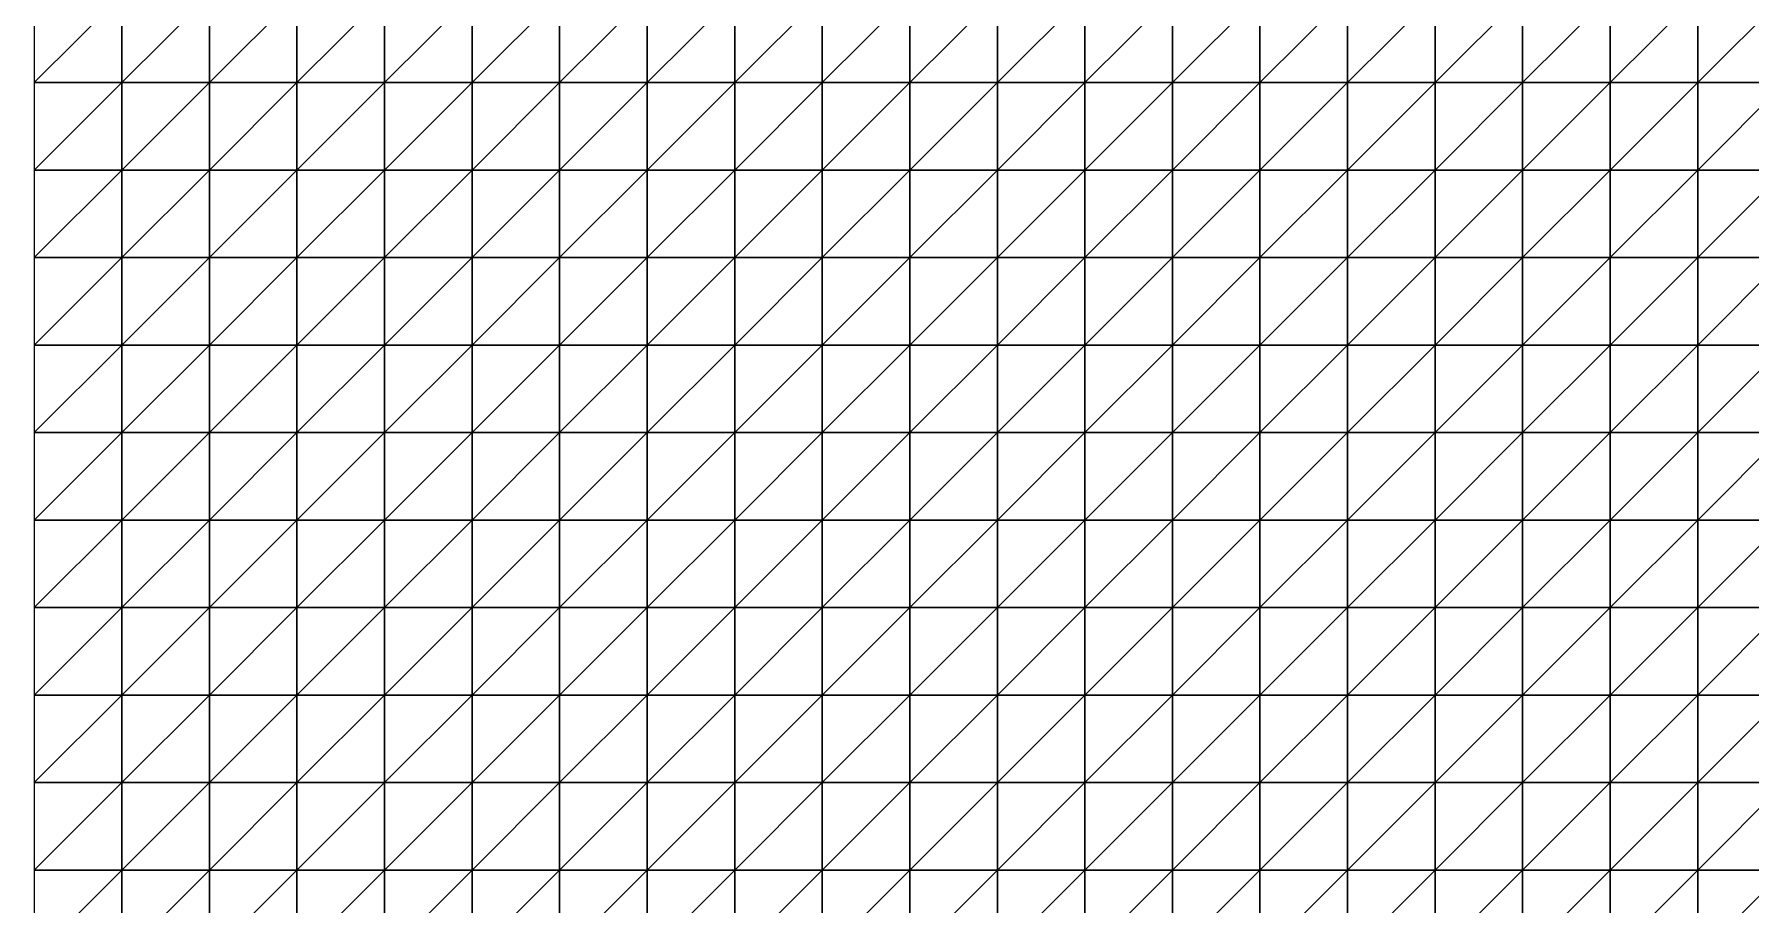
# Model space of a CAD drawing. Header units: metres. Extents: x 351000 to 353000, y 7455000 to 7457000.
# Drawn here: x 351000 to 351490.1, y 7455490.1 to 7455738.8 of the extents above; entities that cross this region are included whole.
import ezdxf

# ---------------------------------------------------------------- set-up
doc = ezdxf.new("R2010")
doc.units = ezdxf.units.M

msp = doc.modelspace()

# ---------------------------------------------------------------- linework, layer by layer
at = {"layer": 'BASE_OF_LEACHED_CAP_BOLC'}
for points in [[(351000, 7455725, 1183.11), (351025, 7455725, 1186.06), (351025, 7455750, 1187.17)], [(351000, 7455725, 1183.11), (351025, 7455750, 1187.17), (351000, 7455750, 1185.57)], [(351025, 7455725, 1186.06), (351050, 7455725, 1191.95), (351050, 7455750, 1191.93)], [(351025, 7455725, 1186.06), (351050, 7455750, 1191.93), (351025, 7455750, 1187.17)], [(351050, 7455725, 1191.95), (351075, 7455725, 1199.55), (351075, 7455750, 1198.77)], [(351050, 7455725, 1191.95), (351075, 7455750, 1198.77), (351050, 7455750, 1191.93)], [(351075, 7455725, 1199.55), (351100, 7455725, 1207.33), (351100, 7455750, 1206.18)], [(351075, 7455725, 1199.55), (351100, 7455750, 1206.18), (351075, 7455750, 1198.77)], [(351100, 7455725, 1207.33), (351125, 7455725, 1210.28), (351125, 7455750, 1211.11)], [(351100, 7455725, 1207.33), (351125, 7455750, 1211.11), (351100, 7455750, 1206.18)], [(351125, 7455725, 1210.28), (351150, 7455725, 1211.05), (351150, 7455750, 1211.52)], [(351125, 7455725, 1210.28), (351150, 7455750, 1211.52), (351125, 7455750, 1211.11)], [(351150, 7455725, 1211.05), (351175, 7455725, 1213.09), (351175, 7455750, 1213.27)], [(351150, 7455725, 1211.05), (351175, 7455750, 1213.27), (351150, 7455750, 1211.52)], [(351175, 7455725, 1213.09), (351200, 7455725, 1216.37), (351200, 7455750, 1216.13)], [(351175, 7455725, 1213.09), (351200, 7455750, 1216.13), (351175, 7455750, 1213.27)], [(351200, 7455725, 1216.37), (351225, 7455725, 1220.47), (351225, 7455750, 1219.31)], [(351200, 7455725, 1216.37), (351225, 7455750, 1219.31), (351200, 7455750, 1216.13)], [(351225, 7455725, 1220.47), (351250, 7455725, 1221.36), (351250, 7455750, 1218.59)], [(351225, 7455725, 1220.47), (351250, 7455750, 1218.59), (351225, 7455750, 1219.31)], [(351250, 7455725, 1221.36), (351275, 7455725, 1222.48), (351275, 7455750, 1218.88)], [(351250, 7455725, 1221.36), (351275, 7455750, 1218.88), (351250, 7455750, 1218.59)], [(351275, 7455725, 1222.48), (351300, 7455725, 1224.94), (351300, 7455750, 1220.68)], [(351275, 7455725, 1222.48), (351300, 7455750, 1220.68), (351275, 7455750, 1218.88)], [(351300, 7455725, 1224.94), (351325, 7455725, 1228.48), (351325, 7455750, 1223.94)], [(351300, 7455725, 1224.94), (351325, 7455750, 1223.94), (351300, 7455750, 1220.68)], [(351325, 7455725, 1228.48), (351350, 7455725, 1232.29), (351350, 7455750, 1228.02)], [(351325, 7455725, 1228.48), (351350, 7455750, 1228.02), (351325, 7455750, 1223.94)], [(351350, 7455725, 1232.29), (351375, 7455725, 1235.39), (351375, 7455750, 1231.95)], [(351350, 7455725, 1232.29), (351375, 7455750, 1231.95), (351350, 7455750, 1228.02)], [(351375, 7455725, 1235.39), (351400, 7455725, 1236.97), (351400, 7455750, 1234.87)], [(351375, 7455725, 1235.39), (351400, 7455750, 1234.87), (351375, 7455750, 1231.95)], [(351400, 7455725, 1236.97), (351425, 7455725, 1236.77), (351425, 7455750, 1236.35)], [(351400, 7455725, 1236.97), (351425, 7455750, 1236.35), (351400, 7455750, 1234.87)], [(351425, 7455725, 1236.77), (351450, 7455725, 1235.14), (351450, 7455750, 1236.52)], [(351425, 7455725, 1236.77), (351450, 7455750, 1236.52), (351425, 7455750, 1236.35)], [(351450, 7455725, 1235.14), (351475, 7455725, 1232.79), (351475, 7455750, 1235.82)], [(351450, 7455725, 1235.14), (351475, 7455750, 1235.82), (351450, 7455750, 1236.52)], [(351475, 7455725, 1232.79), (351500, 7455725, 1230.49), (351500, 7455750, 1234.81)], [(351475, 7455725, 1232.79), (351500, 7455750, 1234.81), (351475, 7455750, 1235.82)], [(351000, 7455700, 1182.3), (351025, 7455700, 1186.49), (351025, 7455725, 1186.06)], [(351000, 7455700, 1182.3), (351025, 7455725, 1186.06), (351000, 7455725, 1183.11)], [(351025, 7455700, 1186.49), (351050, 7455700, 1193.24), (351050, 7455725, 1191.95)], [(351025, 7455700, 1186.49), (351050, 7455725, 1191.95), (351025, 7455725, 1186.06)], [(351050, 7455700, 1193.24), (351075, 7455700, 1201.21), (351075, 7455725, 1199.55)], [(351050, 7455700, 1193.24), (351075, 7455725, 1199.55), (351050, 7455725, 1191.95)], [(351075, 7455700, 1201.21), (351100, 7455700, 1208.89), (351100, 7455725, 1207.33)], [(351075, 7455700, 1201.21), (351100, 7455725, 1207.33), (351075, 7455725, 1199.55)], [(351100, 7455700, 1208.89), (351125, 7455700, 1211.9), (351125, 7455725, 1210.28)], [(351100, 7455700, 1208.89), (351125, 7455725, 1210.28), (351100, 7455725, 1207.33)], [(351125, 7455700, 1211.9), (351150, 7455700, 1212.89), (351150, 7455725, 1211.05)], [(351125, 7455700, 1211.9), (351150, 7455725, 1211.05), (351125, 7455725, 1210.28)], [(351150, 7455700, 1212.89), (351175, 7455700, 1214.68), (351175, 7455725, 1213.09)], [(351150, 7455700, 1212.89), (351175, 7455725, 1213.09), (351150, 7455725, 1211.05)], [(351175, 7455700, 1214.68), (351200, 7455700, 1217.49), (351200, 7455725, 1216.37)], [(351175, 7455700, 1214.68), (351200, 7455725, 1216.37), (351175, 7455725, 1213.09)], [(351200, 7455700, 1217.49), (351225, 7455700, 1221.17), (351225, 7455725, 1220.47)], [(351200, 7455700, 1217.49), (351225, 7455725, 1220.47), (351200, 7455725, 1216.37)], [(351225, 7455700, 1221.17), (351250, 7455700, 1222.26), (351250, 7455725, 1221.36)], [(351225, 7455700, 1221.17), (351250, 7455725, 1221.36), (351225, 7455725, 1220.47)], [(351250, 7455700, 1222.26), (351275, 7455700, 1224), (351275, 7455725, 1222.48)], [(351250, 7455700, 1222.26), (351275, 7455725, 1222.48), (351250, 7455725, 1221.36)], [(351275, 7455700, 1224), (351300, 7455700, 1226.99), (351300, 7455725, 1224.94)], [(351275, 7455700, 1224), (351300, 7455725, 1224.94), (351275, 7455725, 1222.48)], [(351300, 7455700, 1226.99), (351325, 7455700, 1230.71), (351325, 7455725, 1228.48)], [(351300, 7455700, 1226.99), (351325, 7455725, 1228.48), (351300, 7455725, 1224.94)], [(351325, 7455700, 1230.71), (351350, 7455700, 1234.27), (351350, 7455725, 1232.29)], [(351325, 7455700, 1230.71), (351350, 7455725, 1232.29), (351325, 7455725, 1228.48)], [(351350, 7455700, 1234.27), (351375, 7455700, 1236.66), (351375, 7455725, 1235.39)], [(351350, 7455700, 1234.27), (351375, 7455725, 1235.39), (351350, 7455725, 1232.29)], [(351375, 7455700, 1236.66), (351400, 7455700, 1237.16), (351400, 7455725, 1236.97)], [(351375, 7455700, 1236.66), (351400, 7455725, 1236.97), (351375, 7455725, 1235.39)], [(351400, 7455700, 1237.16), (351425, 7455700, 1235.65), (351425, 7455725, 1236.77)], [(351400, 7455700, 1237.16), (351425, 7455725, 1236.77), (351400, 7455725, 1236.97)], [(351425, 7455700, 1235.65), (351450, 7455700, 1232.68), (351450, 7455725, 1235.14)], [(351425, 7455700, 1235.65), (351450, 7455725, 1235.14), (351425, 7455725, 1236.77)], [(351450, 7455700, 1232.68), (351475, 7455700, 1229.16), (351475, 7455725, 1232.79)], [(351450, 7455700, 1232.68), (351475, 7455725, 1232.79), (351450, 7455725, 1235.14)], [(351475, 7455700, 1229.16), (351500, 7455700, 1226.05), (351500, 7455725, 1230.49)], [(351475, 7455700, 1229.16), (351500, 7455725, 1230.49), (351475, 7455725, 1232.79)], [(351000, 7455675, 1183.31), (351025, 7455675, 1188.41), (351025, 7455700, 1186.49)], [(351000, 7455675, 1183.31), (351025, 7455700, 1186.49), (351000, 7455700, 1182.3)], [(351025, 7455675, 1188.41), (351050, 7455675, 1195.55), (351050, 7455700, 1193.24)], [(351025, 7455675, 1188.41), (351050, 7455700, 1193.24), (351025, 7455700, 1186.49)], [(351050, 7455675, 1195.55), (351075, 7455675, 1203.32), (351075, 7455700, 1201.21)], [(351050, 7455675, 1195.55), (351075, 7455700, 1201.21), (351050, 7455700, 1193.24)], [(351075, 7455675, 1203.32), (351100, 7455675, 1210.31), (351100, 7455700, 1208.89)], [(351075, 7455675, 1203.32), (351100, 7455700, 1208.89), (351075, 7455700, 1201.21)], [(351100, 7455675, 1210.31), (351125, 7455675, 1214.82), (351125, 7455700, 1211.9)], [(351100, 7455675, 1210.31), (351125, 7455700, 1211.9), (351100, 7455700, 1208.89)], [(351125, 7455675, 1214.82), (351150, 7455675, 1215.82), (351150, 7455700, 1212.89)], [(351125, 7455675, 1214.82), (351150, 7455700, 1212.89), (351125, 7455700, 1211.9)], [(351150, 7455675, 1215.82), (351175, 7455675, 1216.92), (351175, 7455700, 1214.68)], [(351150, 7455675, 1215.82), (351175, 7455700, 1214.68), (351150, 7455700, 1212.89)], [(351175, 7455675, 1216.92), (351200, 7455675, 1218.56), (351200, 7455700, 1217.49)], [(351175, 7455675, 1216.92), (351200, 7455700, 1217.49), (351175, 7455700, 1214.68)], [(351200, 7455675, 1218.56), (351225, 7455675, 1219.82), (351225, 7455700, 1221.17)], [(351200, 7455675, 1218.56), (351225, 7455700, 1221.17), (351200, 7455700, 1217.49)], [(351225, 7455675, 1219.82), (351250, 7455675, 1220.74), (351250, 7455700, 1222.26)], [(351225, 7455675, 1219.82), (351250, 7455700, 1222.26), (351225, 7455700, 1221.17)], [(351250, 7455675, 1220.74), (351275, 7455675, 1223), (351275, 7455700, 1224)], [(351250, 7455675, 1220.74), (351275, 7455700, 1224), (351250, 7455700, 1222.26)], [(351275, 7455675, 1223), (351300, 7455675, 1226.46), (351300, 7455700, 1226.99)], [(351275, 7455675, 1223), (351300, 7455700, 1226.99), (351275, 7455700, 1224)], [(351300, 7455675, 1226.46), (351325, 7455675, 1230.44), (351325, 7455700, 1230.71)], [(351300, 7455675, 1226.46), (351325, 7455700, 1230.71), (351300, 7455700, 1226.99)], [(351325, 7455675, 1230.44), (351350, 7455675, 1233.91), (351350, 7455700, 1234.27)], [(351325, 7455675, 1230.44), (351350, 7455700, 1234.27), (351325, 7455700, 1230.71)], [(351350, 7455675, 1233.91), (351375, 7455675, 1235.86), (351375, 7455700, 1236.66)], [(351350, 7455675, 1233.91), (351375, 7455700, 1236.66), (351350, 7455700, 1234.27)], [(351375, 7455675, 1235.86), (351400, 7455675, 1235.67), (351400, 7455700, 1237.16)], [(351375, 7455675, 1235.86), (351400, 7455700, 1237.16), (351375, 7455700, 1236.66)], [(351400, 7455675, 1235.67), (351425, 7455675, 1233.36), (351425, 7455700, 1235.65)], [(351400, 7455675, 1235.67), (351425, 7455700, 1235.65), (351400, 7455700, 1237.16)], [(351425, 7455675, 1233.36), (351450, 7455675, 1229.61), (351450, 7455700, 1232.68)], [(351425, 7455675, 1233.36), (351450, 7455700, 1232.68), (351425, 7455700, 1235.65)], [(351450, 7455675, 1229.61), (351475, 7455675, 1225.49), (351475, 7455700, 1229.16)], [(351450, 7455675, 1229.61), (351475, 7455700, 1229.16), (351450, 7455700, 1232.68)], [(351475, 7455675, 1225.49), (351500, 7455675, 1222.05), (351500, 7455700, 1226.05)], [(351475, 7455675, 1225.49), (351500, 7455700, 1226.05), (351475, 7455700, 1229.16)], [(351000, 7455650, 1185.81), (351025, 7455650, 1191.33), (351025, 7455675, 1188.41)], [(351000, 7455650, 1185.81), (351025, 7455675, 1188.41), (351000, 7455675, 1183.31)], [(351025, 7455650, 1191.33), (351050, 7455650, 1198.27), (351050, 7455675, 1195.55)], [(351025, 7455650, 1191.33), (351050, 7455675, 1195.55), (351025, 7455675, 1188.41)], [(351050, 7455650, 1198.27), (351075, 7455650, 1205.22), (351075, 7455675, 1203.32)], [(351050, 7455650, 1198.27), (351075, 7455675, 1203.32), (351050, 7455675, 1195.55)], [(351075, 7455650, 1205.22), (351100, 7455650, 1210.91), (351100, 7455675, 1210.31)], [(351075, 7455650, 1205.22), (351100, 7455675, 1210.31), (351075, 7455675, 1203.32)], [(351100, 7455650, 1210.91), (351125, 7455650, 1214.57), (351125, 7455675, 1214.82)], [(351100, 7455650, 1210.91), (351125, 7455675, 1214.82), (351100, 7455675, 1210.31)], [(351125, 7455650, 1214.57), (351150, 7455650, 1216.13), (351150, 7455675, 1215.82)], [(351125, 7455650, 1214.57), (351150, 7455675, 1215.82), (351125, 7455675, 1214.82)], [(351150, 7455650, 1216.13), (351175, 7455650, 1216.15), (351175, 7455675, 1216.92)], [(351150, 7455650, 1216.13), (351175, 7455675, 1216.92), (351150, 7455675, 1215.82)], [(351175, 7455650, 1216.15), (351200, 7455650, 1215.59), (351200, 7455675, 1218.56)], [(351175, 7455650, 1216.15), (351200, 7455675, 1218.56), (351175, 7455675, 1216.92)], [(351200, 7455650, 1215.59), (351225, 7455650, 1215.52), (351225, 7455675, 1219.82)], [(351200, 7455650, 1215.59), (351225, 7455675, 1219.82), (351200, 7455675, 1218.56)], [(351225, 7455650, 1215.52), (351250, 7455650, 1216.75), (351250, 7455675, 1220.74)], [(351225, 7455650, 1215.52), (351250, 7455675, 1220.74), (351225, 7455675, 1219.82)], [(351250, 7455650, 1216.75), (351275, 7455650, 1219.55), (351275, 7455675, 1223)], [(351250, 7455650, 1216.75), (351275, 7455675, 1223), (351250, 7455675, 1220.74)], [(351275, 7455650, 1219.55), (351300, 7455650, 1223.57), (351300, 7455675, 1226.46)], [(351275, 7455650, 1219.55), (351300, 7455675, 1226.46), (351275, 7455675, 1223)], [(351300, 7455650, 1223.57), (351325, 7455650, 1227.95), (351325, 7455675, 1230.44)], [(351300, 7455650, 1223.57), (351325, 7455675, 1230.44), (351300, 7455675, 1226.46)], [(351325, 7455650, 1227.95), (351350, 7455650, 1231.57), (351350, 7455675, 1233.91)], [(351325, 7455650, 1227.95), (351350, 7455675, 1233.91), (351325, 7455675, 1230.44)], [(351350, 7455650, 1231.57), (351375, 7455650, 1233.44), (351375, 7455675, 1235.86)], [(351350, 7455650, 1231.57), (351375, 7455675, 1235.86), (351350, 7455675, 1233.91)], [(351375, 7455650, 1233.44), (351400, 7455650, 1233.01), (351400, 7455675, 1235.67)], [(351375, 7455650, 1233.44), (351400, 7455675, 1235.67), (351375, 7455675, 1235.86)], [(351400, 7455650, 1233.01), (351425, 7455650, 1230.42), (351425, 7455675, 1233.36)], [(351400, 7455650, 1233.01), (351425, 7455675, 1233.36), (351400, 7455675, 1235.67)], [(351425, 7455650, 1230.42), (351450, 7455650, 1226.46), (351450, 7455675, 1229.61)], [(351425, 7455650, 1230.42), (351450, 7455675, 1229.61), (351425, 7455675, 1233.36)], [(351450, 7455650, 1226.46), (351475, 7455650, 1222.28), (351475, 7455675, 1225.49)], [(351450, 7455650, 1226.46), (351475, 7455675, 1225.49), (351450, 7455675, 1229.61)], [(351475, 7455650, 1222.28), (351500, 7455650, 1218.96), (351500, 7455675, 1222.05)], [(351475, 7455650, 1222.28), (351500, 7455675, 1222.05), (351475, 7455675, 1225.49)], [(351000, 7455625, 1189.07), (351025, 7455625, 1194.47), (351025, 7455650, 1191.33)], [(351000, 7455625, 1189.07), (351025, 7455650, 1191.33), (351000, 7455650, 1185.81)], [(351025, 7455625, 1194.47), (351050, 7455625, 1200.63), (351050, 7455650, 1198.27)], [(351025, 7455625, 1194.47), (351050, 7455650, 1198.27), (351025, 7455650, 1191.33)], [(351050, 7455625, 1200.63), (351075, 7455625, 1206.2), (351075, 7455650, 1205.22)], [(351050, 7455625, 1200.63), (351075, 7455650, 1205.22), (351050, 7455650, 1198.27)], [(351075, 7455625, 1206.2), (351100, 7455625, 1210.12), (351100, 7455650, 1210.91)], [(351075, 7455625, 1206.2), (351100, 7455650, 1210.91), (351075, 7455650, 1205.22)], [(351100, 7455625, 1210.12), (351125, 7455625, 1211.91), (351125, 7455650, 1214.57)], [(351100, 7455625, 1210.12), (351125, 7455650, 1214.57), (351100, 7455650, 1210.91)], [(351125, 7455625, 1211.91), (351150, 7455625, 1211.79), (351150, 7455650, 1216.13)], [(351125, 7455625, 1211.91), (351150, 7455650, 1216.13), (351125, 7455650, 1214.57)], [(351150, 7455625, 1211.79), (351175, 7455625, 1210.56), (351175, 7455650, 1216.15)], [(351150, 7455625, 1211.79), (351175, 7455650, 1216.15), (351150, 7455650, 1216.13)], [(351175, 7455625, 1210.56), (351200, 7455625, 1209.33), (351200, 7455650, 1215.59)], [(351175, 7455625, 1210.56), (351200, 7455650, 1215.59), (351175, 7455650, 1216.15)], [(351200, 7455625, 1209.33), (351225, 7455625, 1209.18), (351225, 7455650, 1215.52)], [(351200, 7455625, 1209.33), (351225, 7455650, 1215.52), (351200, 7455650, 1215.59)], [(351225, 7455625, 1209.18), (351250, 7455625, 1210.78), (351250, 7455650, 1216.75)], [(351225, 7455625, 1209.18), (351250, 7455650, 1216.75), (351225, 7455650, 1215.52)], [(351250, 7455625, 1210.78), (351275, 7455625, 1214.24), (351275, 7455650, 1219.55)], [(351250, 7455625, 1210.78), (351275, 7455650, 1219.55), (351250, 7455650, 1216.75)], [(351275, 7455625, 1214.24), (351300, 7455625, 1218.97), (351300, 7455650, 1223.57)], [(351275, 7455625, 1214.24), (351300, 7455650, 1223.57), (351275, 7455650, 1219.55)], [(351300, 7455625, 1218.97), (351325, 7455625, 1223.93), (351325, 7455650, 1227.95)], [(351300, 7455625, 1218.97), (351325, 7455650, 1227.95), (351300, 7455650, 1223.57)], [(351325, 7455625, 1223.93), (351350, 7455625, 1227.96), (351350, 7455650, 1231.57)], [(351325, 7455625, 1223.93), (351350, 7455650, 1231.57), (351325, 7455650, 1227.95)], [(351350, 7455625, 1227.96), (351375, 7455625, 1230.05), (351375, 7455650, 1233.44)], [(351350, 7455625, 1227.96), (351375, 7455650, 1233.44), (351350, 7455650, 1231.57)], [(351375, 7455625, 1230.05), (351400, 7455625, 1229.78), (351400, 7455650, 1233.01)], [(351375, 7455625, 1230.05), (351400, 7455650, 1233.01), (351375, 7455650, 1233.44)], [(351400, 7455625, 1229.78), (351425, 7455625, 1227.35), (351425, 7455650, 1230.42)], [(351400, 7455625, 1229.78), (351425, 7455650, 1230.42), (351400, 7455650, 1233.01)], [(351425, 7455625, 1227.35), (351450, 7455625, 1223.64), (351450, 7455650, 1226.46)], [(351425, 7455625, 1227.35), (351450, 7455650, 1226.46), (351425, 7455650, 1230.42)], [(351450, 7455625, 1223.64), (351475, 7455625, 1219.81), (351475, 7455650, 1222.28)], [(351450, 7455625, 1223.64), (351475, 7455650, 1222.28), (351450, 7455650, 1226.46)], [(351475, 7455625, 1219.81), (351500, 7455625, 1216.93), (351500, 7455650, 1218.96)], [(351475, 7455625, 1219.81), (351500, 7455650, 1218.96), (351475, 7455650, 1222.28)], [(351000, 7455600, 1192.2), (351025, 7455600, 1197), (351025, 7455625, 1194.47)], [(351000, 7455600, 1192.2), (351025, 7455625, 1194.47), (351000, 7455625, 1189.07)], [(351025, 7455600, 1197), (351050, 7455600, 1201.95), (351050, 7455625, 1200.63)], [(351025, 7455600, 1197), (351050, 7455625, 1200.63), (351025, 7455625, 1194.47)], [(351050, 7455600, 1201.95), (351075, 7455600, 1205.81), (351075, 7455625, 1206.2)], [(351050, 7455600, 1201.95), (351075, 7455625, 1206.2), (351050, 7455625, 1200.63)], [(351075, 7455600, 1205.81), (351100, 7455600, 1207.73), (351100, 7455625, 1210.12)], [(351075, 7455600, 1205.81), (351100, 7455625, 1210.12), (351075, 7455625, 1206.2)], [(351100, 7455600, 1207.73), (351125, 7455600, 1207.56), (351125, 7455625, 1211.91)], [(351100, 7455600, 1207.73), (351125, 7455625, 1211.91), (351100, 7455625, 1210.12)], [(351125, 7455600, 1207.56), (351150, 7455600, 1205.79), (351150, 7455625, 1211.79)], [(351125, 7455600, 1207.56), (351150, 7455625, 1211.79), (351125, 7455625, 1211.91)], [(351150, 7455600, 1205.79), (351175, 7455600, 1203.45), (351175, 7455625, 1210.56)], [(351150, 7455600, 1205.79), (351175, 7455625, 1210.56), (351150, 7455625, 1211.79)], [(351175, 7455600, 1203.45), (351200, 7455600, 1201.74), (351200, 7455625, 1209.33)], [(351175, 7455600, 1203.45), (351200, 7455625, 1209.33), (351175, 7455625, 1210.56)], [(351200, 7455600, 1201.74), (351225, 7455600, 1201.69), (351225, 7455625, 1209.18)], [(351200, 7455600, 1201.74), (351225, 7455625, 1209.18), (351200, 7455625, 1209.33)], [(351225, 7455600, 1201.69), (351250, 7455600, 1203.84), (351250, 7455625, 1210.78)], [(351225, 7455600, 1201.69), (351250, 7455625, 1210.78), (351225, 7455625, 1209.18)], [(351250, 7455600, 1203.84), (351275, 7455600, 1208.08), (351275, 7455625, 1214.24)], [(351250, 7455600, 1203.84), (351275, 7455625, 1214.24), (351250, 7455625, 1210.78)], [(351275, 7455600, 1208.08), (351300, 7455600, 1213.65), (351300, 7455625, 1218.97)], [(351275, 7455600, 1208.08), (351300, 7455625, 1218.97), (351275, 7455625, 1214.24)], [(351300, 7455600, 1213.65), (351325, 7455600, 1219.32), (351325, 7455625, 1223.93)], [(351300, 7455600, 1213.65), (351325, 7455625, 1223.93), (351300, 7455625, 1218.97)], [(351325, 7455600, 1219.32), (351350, 7455600, 1223.88), (351350, 7455625, 1227.96)], [(351325, 7455600, 1219.32), (351350, 7455625, 1227.96), (351325, 7455625, 1223.93)], [(351350, 7455600, 1223.88), (351375, 7455600, 1226.39), (351375, 7455625, 1230.05)], [(351350, 7455600, 1223.88), (351375, 7455625, 1230.05), (351350, 7455625, 1227.96)], [(351375, 7455600, 1226.39), (351400, 7455600, 1226.49), (351400, 7455625, 1229.78)], [(351375, 7455600, 1226.39), (351400, 7455625, 1229.78), (351375, 7455625, 1230.05)], [(351400, 7455600, 1226.49), (351425, 7455600, 1224.51), (351425, 7455625, 1227.35)], [(351400, 7455600, 1226.49), (351425, 7455625, 1227.35), (351400, 7455625, 1229.78)], [(351425, 7455600, 1224.51), (351450, 7455600, 1221.33), (351450, 7455625, 1223.64)], [(351425, 7455600, 1224.51), (351450, 7455625, 1223.64), (351425, 7455625, 1227.35)], [(351450, 7455600, 1221.33), (351475, 7455600, 1218.12), (351475, 7455625, 1219.81)], [(351450, 7455600, 1221.33), (351475, 7455625, 1219.81), (351450, 7455625, 1223.64)], [(351475, 7455600, 1218.12), (351500, 7455600, 1215.87), (351500, 7455625, 1216.93)], [(351475, 7455600, 1218.12), (351500, 7455625, 1216.93), (351475, 7455625, 1219.81)], [(351000, 7455575, 1194.41), (351025, 7455575, 1198.33), (351025, 7455600, 1197)], [(351000, 7455575, 1194.41), (351025, 7455600, 1197), (351000, 7455600, 1192.2)], [(351025, 7455575, 1198.33), (351050, 7455575, 1201.88), (351050, 7455600, 1201.95)], [(351025, 7455575, 1198.33), (351050, 7455600, 1201.95), (351025, 7455600, 1197)], [(351050, 7455575, 1201.88), (351075, 7455575, 1203.95), (351075, 7455600, 1205.81)], [(351050, 7455575, 1201.88), (351075, 7455600, 1205.81), (351050, 7455600, 1201.95)], [(351075, 7455575, 1203.95), (351100, 7455575, 1203.95), (351100, 7455600, 1207.73)], [(351075, 7455575, 1203.95), (351100, 7455600, 1207.73), (351075, 7455600, 1205.81)], [(351100, 7455575, 1203.95), (351125, 7455575, 1202.01), (351125, 7455600, 1207.56)], [(351100, 7455575, 1203.95), (351125, 7455600, 1207.56), (351100, 7455600, 1207.73)], [(351125, 7455575, 1202.01), (351150, 7455575, 1198.9), (351150, 7455600, 1205.79)], [(351125, 7455575, 1202.01), (351150, 7455600, 1205.79), (351125, 7455600, 1207.56)], [(351150, 7455575, 1198.9), (351175, 7455575, 1195.79), (351175, 7455600, 1203.45)], [(351150, 7455575, 1198.9), (351175, 7455600, 1203.45), (351150, 7455600, 1205.79)], [(351175, 7455575, 1195.79), (351200, 7455575, 1193.93), (351200, 7455600, 1201.74)], [(351175, 7455575, 1195.79), (351200, 7455600, 1201.74), (351175, 7455600, 1203.45)], [(351200, 7455575, 1193.93), (351225, 7455575, 1194.25), (351225, 7455600, 1201.69)], [(351200, 7455575, 1193.93), (351225, 7455600, 1201.69), (351200, 7455600, 1201.74)], [(351225, 7455575, 1194.25), (351250, 7455575, 1197.14), (351250, 7455600, 1203.84)], [(351225, 7455575, 1194.25), (351250, 7455600, 1203.84), (351225, 7455600, 1201.69)], [(351250, 7455575, 1197.14), (351275, 7455575, 1202.25), (351275, 7455600, 1208.08)], [(351250, 7455575, 1197.14), (351275, 7455600, 1208.08), (351250, 7455600, 1203.84)], [(351275, 7455575, 1202.25), (351300, 7455575, 1208.66), (351300, 7455600, 1213.65)], [(351275, 7455575, 1202.25), (351300, 7455600, 1213.65), (351275, 7455600, 1208.08)], [(351300, 7455575, 1208.66), (351325, 7455575, 1215.01), (351325, 7455600, 1219.32)], [(351300, 7455575, 1208.66), (351325, 7455600, 1219.32), (351300, 7455600, 1213.65)], [(351325, 7455575, 1215.01), (351350, 7455575, 1220.06), (351350, 7455600, 1223.88)], [(351325, 7455575, 1215.01), (351350, 7455600, 1223.88), (351325, 7455600, 1219.32)], [(351350, 7455575, 1220.06), (351375, 7455575, 1222.97), (351375, 7455600, 1226.39)], [(351350, 7455575, 1220.06), (351375, 7455600, 1226.39), (351350, 7455600, 1223.88)], [(351375, 7455575, 1222.97), (351400, 7455575, 1223.48), (351400, 7455600, 1226.49)], [(351375, 7455575, 1222.97), (351400, 7455600, 1226.49), (351375, 7455600, 1226.39)], [(351400, 7455575, 1223.48), (351425, 7455575, 1222), (351425, 7455600, 1224.51)], [(351400, 7455575, 1223.48), (351425, 7455600, 1224.51), (351400, 7455600, 1226.49)], [(351425, 7455575, 1222), (351450, 7455575, 1219.46), (351450, 7455600, 1221.33)], [(351425, 7455575, 1222), (351450, 7455600, 1221.33), (351425, 7455600, 1224.51)], [(351450, 7455575, 1219.46), (351475, 7455575, 1216.97), (351475, 7455600, 1218.12)], [(351450, 7455575, 1219.46), (351475, 7455600, 1218.12), (351450, 7455600, 1221.33)], [(351475, 7455575, 1216.97), (351500, 7455575, 1215.43), (351500, 7455600, 1215.87)], [(351475, 7455575, 1216.97), (351500, 7455600, 1215.87), (351475, 7455600, 1218.12)], [(351000, 7455550, 1195.24), (351025, 7455550, 1198.26), (351025, 7455575, 1198.33)], [(351000, 7455550, 1195.24), (351025, 7455575, 1198.33), (351000, 7455575, 1194.41)], [(351025, 7455550, 1198.26), (351050, 7455550, 1200.49), (351050, 7455575, 1201.88)], [(351025, 7455550, 1198.26), (351050, 7455575, 1201.88), (351025, 7455575, 1198.33)], [(351050, 7455550, 1200.49), (351075, 7455550, 1201), (351075, 7455575, 1203.95)], [(351050, 7455550, 1200.49), (351075, 7455575, 1203.95), (351050, 7455575, 1201.88)], [(351075, 7455550, 1201), (351100, 7455550, 1199.43), (351100, 7455575, 1203.95)], [(351075, 7455550, 1201), (351100, 7455575, 1203.95), (351075, 7455575, 1203.95)], [(351100, 7455550, 1199.43), (351125, 7455550, 1196.17), (351125, 7455575, 1202.01)], [(351100, 7455550, 1199.43), (351125, 7455575, 1202.01), (351100, 7455575, 1203.95)], [(351125, 7455550, 1196.17), (351150, 7455550, 1192.2), (351150, 7455575, 1198.9)], [(351125, 7455550, 1196.17), (351150, 7455575, 1198.9), (351125, 7455575, 1202.01)], [(351150, 7455550, 1192.2), (351175, 7455550, 1188.8), (351175, 7455575, 1195.79)], [(351150, 7455550, 1192.2), (351175, 7455575, 1195.79), (351150, 7455575, 1198.9)], [(351175, 7455550, 1188.8), (351200, 7455550, 1187.18), (351200, 7455575, 1193.93)], [(351175, 7455550, 1188.8), (351200, 7455575, 1193.93), (351175, 7455575, 1195.79)], [(351200, 7455550, 1187.18), (351225, 7455550, 1188.14), (351225, 7455575, 1194.25)], [(351200, 7455550, 1187.18), (351225, 7455575, 1194.25), (351200, 7455575, 1193.93)], [(351225, 7455550, 1188.14), (351250, 7455550, 1191.86), (351250, 7455575, 1197.14)], [(351225, 7455550, 1188.14), (351250, 7455575, 1197.14), (351225, 7455575, 1194.25)], [(351250, 7455550, 1191.86), (351275, 7455550, 1197.81), (351275, 7455575, 1202.25)], [(351250, 7455550, 1191.86), (351275, 7455575, 1202.25), (351250, 7455575, 1197.14)], [(351275, 7455550, 1197.81), (351300, 7455550, 1204.87), (351300, 7455575, 1208.66)], [(351275, 7455550, 1197.81), (351300, 7455575, 1208.66), (351275, 7455575, 1202.25)], [(351300, 7455550, 1204.87), (351325, 7455550, 1211.67), (351325, 7455575, 1215.01)], [(351300, 7455550, 1204.87), (351325, 7455575, 1215.01), (351300, 7455575, 1208.66)], [(351325, 7455550, 1211.67), (351350, 7455550, 1216.96), (351350, 7455575, 1220.06)], [(351325, 7455550, 1211.67), (351350, 7455575, 1220.06), (351325, 7455575, 1215.01)], [(351350, 7455550, 1216.96), (351375, 7455550, 1220.03), (351375, 7455575, 1222.97)], [(351350, 7455550, 1216.96), (351375, 7455575, 1222.97), (351350, 7455575, 1220.06)], [(351375, 7455550, 1220.03), (351400, 7455550, 1220.78), (351400, 7455575, 1223.48)], [(351375, 7455550, 1220.03), (351400, 7455575, 1223.48), (351375, 7455575, 1222.97)], [(351400, 7455550, 1220.78), (351425, 7455550, 1219.72), (351425, 7455575, 1222)], [(351400, 7455550, 1220.78), (351425, 7455575, 1222), (351400, 7455575, 1223.48)], [(351425, 7455550, 1219.72), (351450, 7455550, 1217.78), (351450, 7455575, 1219.46)], [(351425, 7455550, 1219.72), (351450, 7455575, 1219.46), (351425, 7455575, 1222)], [(351450, 7455550, 1217.78), (351475, 7455550, 1216.01), (351475, 7455575, 1216.97)], [(351450, 7455550, 1217.78), (351475, 7455575, 1216.97), (351450, 7455575, 1219.46)], [(351475, 7455550, 1216.01), (351500, 7455550, 1215.18), (351500, 7455575, 1215.43)], [(351475, 7455550, 1216.01), (351500, 7455575, 1215.43), (351475, 7455575, 1216.97)], [(351000, 7455525, 1194.73), (351025, 7455525, 1197.06), (351025, 7455550, 1198.26)], [(351000, 7455525, 1194.73), (351025, 7455550, 1198.26), (351000, 7455550, 1195.24)], [(351025, 7455525, 1197.06), (351050, 7455525, 1198.32), (351050, 7455550, 1200.49)], [(351025, 7455525, 1197.06), (351050, 7455550, 1200.49), (351025, 7455550, 1198.26)], [(351050, 7455525, 1198.32), (351075, 7455525, 1197.71), (351075, 7455550, 1201)], [(351050, 7455525, 1198.32), (351075, 7455550, 1201), (351050, 7455550, 1200.49)], [(351075, 7455525, 1197.71), (351100, 7455525, 1195.11), (351100, 7455550, 1199.43)], [(351075, 7455525, 1197.71), (351100, 7455550, 1199.43), (351075, 7455550, 1201)], [(351100, 7455525, 1195.11), (351125, 7455525, 1191.12), (351125, 7455550, 1196.17)], [(351100, 7455525, 1195.11), (351125, 7455550, 1196.17), (351100, 7455550, 1199.43)], [(351125, 7455525, 1191.12), (351150, 7455525, 1186.85), (351150, 7455550, 1192.2)], [(351125, 7455525, 1191.12), (351150, 7455550, 1192.2), (351125, 7455550, 1196.17)], [(351150, 7455525, 1186.85), (351175, 7455525, 1183.64), (351175, 7455550, 1188.8)], [(351150, 7455525, 1186.85), (351175, 7455550, 1188.8), (351150, 7455550, 1192.2)], [(351175, 7455525, 1183.64), (351200, 7455525, 1182.61), (351200, 7455550, 1187.18)], [(351175, 7455525, 1183.64), (351200, 7455550, 1187.18), (351175, 7455550, 1188.8)], [(351200, 7455525, 1182.61), (351225, 7455525, 1184.37), (351225, 7455550, 1188.14)], [(351200, 7455525, 1182.61), (351225, 7455550, 1188.14), (351200, 7455550, 1187.18)], [(351225, 7455525, 1184.37), (351250, 7455525, 1188.88), (351250, 7455550, 1191.86)], [(351225, 7455525, 1184.37), (351250, 7455550, 1191.86), (351225, 7455550, 1188.14)], [(351250, 7455525, 1188.88), (351275, 7455525, 1195.44), (351275, 7455550, 1197.81)], [(351250, 7455525, 1188.88), (351275, 7455550, 1197.81), (351250, 7455550, 1191.86)], [(351275, 7455525, 1195.44), (351300, 7455525, 1202.8), (351300, 7455550, 1204.87)], [(351275, 7455525, 1195.44), (351300, 7455550, 1204.87), (351275, 7455550, 1197.81)], [(351300, 7455525, 1202.8), (351325, 7455525, 1209.61), (351325, 7455550, 1211.67)], [(351300, 7455525, 1202.8), (351325, 7455550, 1211.67), (351300, 7455550, 1204.87)], [(351325, 7455525, 1209.61), (351350, 7455525, 1214.72), (351350, 7455550, 1216.96)], [(351325, 7455525, 1209.61), (351350, 7455550, 1216.96), (351325, 7455550, 1211.67)], [(351350, 7455525, 1214.72), (351375, 7455525, 1217.58), (351375, 7455550, 1220.03)], [(351350, 7455525, 1214.72), (351375, 7455550, 1220.03), (351350, 7455550, 1216.96)], [(351375, 7455525, 1217.58), (351400, 7455525, 1218.27), (351400, 7455550, 1220.78)], [(351375, 7455525, 1217.58), (351400, 7455550, 1220.78), (351375, 7455550, 1220.03)], [(351400, 7455525, 1218.27), (351425, 7455525, 1217.41), (351425, 7455550, 1219.72)], [(351400, 7455525, 1218.27), (351425, 7455550, 1219.72), (351400, 7455550, 1220.78)], [(351425, 7455525, 1217.41), (351450, 7455525, 1215.95), (351450, 7455550, 1217.78)], [(351425, 7455525, 1217.41), (351450, 7455550, 1217.78), (351425, 7455550, 1219.72)], [(351450, 7455525, 1215.95), (351475, 7455525, 1214.85), (351475, 7455550, 1216.01)], [(351450, 7455525, 1215.95), (351475, 7455550, 1216.01), (351450, 7455550, 1217.78)], [(351475, 7455525, 1214.85), (351500, 7455525, 1214.74), (351500, 7455550, 1215.18)], [(351475, 7455525, 1214.85), (351500, 7455550, 1215.18), (351475, 7455550, 1216.01)], [(351000, 7455500, 1193.39), (351025, 7455500, 1195.44), (351025, 7455525, 1197.06)], [(351000, 7455500, 1193.39), (351025, 7455525, 1197.06), (351000, 7455525, 1194.73)], [(351025, 7455500, 1195.44), (351050, 7455500, 1196.19), (351050, 7455525, 1198.32)], [(351025, 7455500, 1195.44), (351050, 7455525, 1198.32), (351025, 7455525, 1197.06)], [(351050, 7455500, 1196.19), (351075, 7455500, 1195.01), (351075, 7455525, 1197.71)], [(351050, 7455500, 1196.19), (351075, 7455525, 1197.71), (351050, 7455525, 1198.32)], [(351075, 7455500, 1195.01), (351100, 7455500, 1191.97), (351100, 7455525, 1195.11)], [(351075, 7455500, 1195.01), (351100, 7455525, 1195.11), (351075, 7455525, 1197.71)], [(351100, 7455500, 1191.97), (351125, 7455500, 1187.83), (351125, 7455525, 1191.12)], [(351100, 7455500, 1191.97), (351125, 7455525, 1191.12), (351100, 7455525, 1195.11)], [(351125, 7455500, 1187.83), (351150, 7455500, 1183.8), (351150, 7455525, 1186.85)], [(351125, 7455500, 1187.83), (351150, 7455525, 1186.85), (351125, 7455525, 1191.12)], [(351150, 7455500, 1183.8), (351175, 7455500, 1181.17), (351175, 7455525, 1183.64)], [(351150, 7455500, 1183.8), (351175, 7455525, 1183.64), (351150, 7455525, 1186.85)], [(351175, 7455500, 1181.17), (351200, 7455500, 1180.93), (351200, 7455525, 1182.61)], [(351175, 7455500, 1181.17), (351200, 7455525, 1182.61), (351175, 7455525, 1183.64)], [(351200, 7455500, 1180.93), (351225, 7455500, 1183.49), (351225, 7455525, 1184.37)], [(351200, 7455500, 1180.93), (351225, 7455525, 1184.37), (351200, 7455525, 1182.61)], [(351225, 7455500, 1183.49), (351250, 7455500, 1188.59), (351250, 7455525, 1188.88)], [(351225, 7455500, 1183.49), (351250, 7455525, 1188.88), (351225, 7455525, 1184.37)], [(351250, 7455500, 1188.59), (351275, 7455500, 1195.37), (351275, 7455525, 1195.44)], [(351250, 7455500, 1188.59), (351275, 7455525, 1195.44), (351250, 7455525, 1188.88)], [(351275, 7455500, 1195.37), (351300, 7455500, 1202.54), (351300, 7455525, 1202.8)], [(351275, 7455500, 1195.37), (351300, 7455525, 1202.8), (351275, 7455525, 1195.44)], [(351300, 7455500, 1202.54), (351325, 7455500, 1208.81), (351325, 7455525, 1209.61)], [(351300, 7455500, 1202.54), (351325, 7455525, 1209.61), (351300, 7455525, 1202.8)], [(351325, 7455500, 1208.81), (351350, 7455500, 1213.22), (351350, 7455525, 1214.72)], [(351325, 7455500, 1208.81), (351350, 7455525, 1214.72), (351325, 7455525, 1209.61)], [(351350, 7455500, 1213.22), (351375, 7455500, 1215.43), (351375, 7455525, 1217.58)], [(351350, 7455500, 1213.22), (351375, 7455525, 1217.58), (351350, 7455525, 1214.72)], [(351375, 7455500, 1215.43), (351400, 7455500, 1215.73), (351400, 7455525, 1218.27)], [(351375, 7455500, 1215.43), (351400, 7455525, 1218.27), (351375, 7455525, 1217.58)], [(351400, 7455500, 1215.73), (351425, 7455500, 1214.85), (351425, 7455525, 1217.41)], [(351400, 7455500, 1215.73), (351425, 7455525, 1217.41), (351400, 7455525, 1218.27)], [(351425, 7455500, 1214.85), (351450, 7455500, 1213.76), (351450, 7455525, 1215.95)], [(351425, 7455500, 1214.85), (351450, 7455525, 1215.95), (351425, 7455525, 1217.41)], [(351450, 7455500, 1213.76), (351475, 7455500, 1213.32), (351475, 7455525, 1214.85)], [(351450, 7455500, 1213.76), (351475, 7455525, 1214.85), (351450, 7455525, 1215.95)], [(351475, 7455500, 1213.32), (351500, 7455500, 1213.97), (351500, 7455525, 1214.74)], [(351475, 7455500, 1213.32), (351500, 7455525, 1214.74), (351475, 7455525, 1214.85)], [(351000, 7455475, 1192.08), (351025, 7455475, 1194.28), (351025, 7455500, 1195.44)], [(351000, 7455475, 1192.08), (351025, 7455500, 1195.44), (351000, 7455500, 1193.39)], [(351025, 7455475, 1194.28), (351050, 7455475, 1195.01), (351050, 7455500, 1196.19)], [(351025, 7455475, 1194.28), (351050, 7455500, 1196.19), (351025, 7455500, 1195.44)], [(351050, 7455475, 1195.01), (351075, 7455475, 1193.77), (351075, 7455500, 1195.01)], [(351050, 7455475, 1195.01), (351075, 7455500, 1195.01), (351050, 7455500, 1196.19)], [(351075, 7455475, 1193.77), (351100, 7455475, 1190.8), (351100, 7455500, 1191.97)], [(351075, 7455475, 1193.77), (351100, 7455500, 1191.97), (351075, 7455500, 1195.01)], [(351100, 7455475, 1190.8), (351125, 7455475, 1186.98), (351125, 7455500, 1187.83)], [(351100, 7455475, 1190.8), (351125, 7455500, 1187.83), (351100, 7455500, 1191.97)], [(351125, 7455475, 1186.98), (351150, 7455475, 1183.55), (351150, 7455500, 1183.8)], [(351125, 7455475, 1186.98), (351150, 7455500, 1183.8), (351125, 7455500, 1187.83)], [(351150, 7455475, 1183.55), (351175, 7455475, 1181.72), (351175, 7455500, 1181.17)], [(351150, 7455475, 1183.55), (351175, 7455500, 1181.17), (351150, 7455500, 1183.8)], [(351175, 7455475, 1181.72), (351200, 7455475, 1182.3), (351200, 7455500, 1180.93)], [(351175, 7455475, 1181.72), (351200, 7455500, 1180.93), (351175, 7455500, 1181.17)], [(351200, 7455475, 1182.3), (351225, 7455475, 1185.49), (351225, 7455500, 1183.49)], [(351200, 7455475, 1182.3), (351225, 7455500, 1183.49), (351200, 7455500, 1180.93)], [(351225, 7455475, 1185.49), (351250, 7455475, 1190.84), (351250, 7455500, 1188.59)], [(351225, 7455475, 1185.49), (351250, 7455500, 1188.59), (351225, 7455500, 1183.49)], [(351250, 7455475, 1190.84), (351275, 7455475, 1197.36), (351275, 7455500, 1195.37)], [(351250, 7455475, 1190.84), (351275, 7455500, 1195.37), (351250, 7455500, 1188.59)], [(351275, 7455475, 1197.36), (351300, 7455475, 1203.78), (351300, 7455500, 1202.54)], [(351275, 7455475, 1197.36), (351300, 7455500, 1202.54), (351275, 7455500, 1195.37)], [(351300, 7455475, 1203.78), (351325, 7455475, 1208.96), (351325, 7455500, 1208.81)], [(351300, 7455475, 1203.78), (351325, 7455500, 1208.81), (351300, 7455500, 1202.54)], [(351325, 7455475, 1208.96), (351350, 7455475, 1212.19), (351350, 7455500, 1213.22)], [(351325, 7455475, 1208.96), (351350, 7455500, 1213.22), (351325, 7455500, 1208.81)], [(351350, 7455475, 1212.19), (351375, 7455475, 1213.37), (351375, 7455500, 1215.43)], [(351350, 7455475, 1212.19), (351375, 7455500, 1215.43), (351350, 7455500, 1213.22)], [(351375, 7455475, 1213.37), (351400, 7455475, 1213), (351400, 7455500, 1215.73)], [(351375, 7455475, 1213.37), (351400, 7455500, 1215.73), (351375, 7455500, 1215.43)], [(351400, 7455475, 1213), (351425, 7455475, 1211.97), (351425, 7455500, 1214.85)], [(351400, 7455475, 1213), (351425, 7455500, 1214.85), (351400, 7455500, 1215.73)], [(351425, 7455475, 1211.97), (351450, 7455475, 1211.22), (351450, 7455500, 1213.76)], [(351425, 7455475, 1211.97), (351450, 7455500, 1213.76), (351425, 7455500, 1214.85)], [(351450, 7455475, 1211.22), (351475, 7455475, 1211.49), (351475, 7455500, 1213.32)], [(351450, 7455475, 1211.22), (351475, 7455500, 1213.32), (351450, 7455500, 1213.76)], [(351475, 7455475, 1211.49), (351500, 7455475, 1213.04), (351500, 7455500, 1213.97)], [(351475, 7455475, 1211.49), (351500, 7455500, 1213.97), (351475, 7455500, 1213.32)]]:
    msp.add_3dface(points, dxfattribs=at)

doc.saveas('drawing.dxf')
